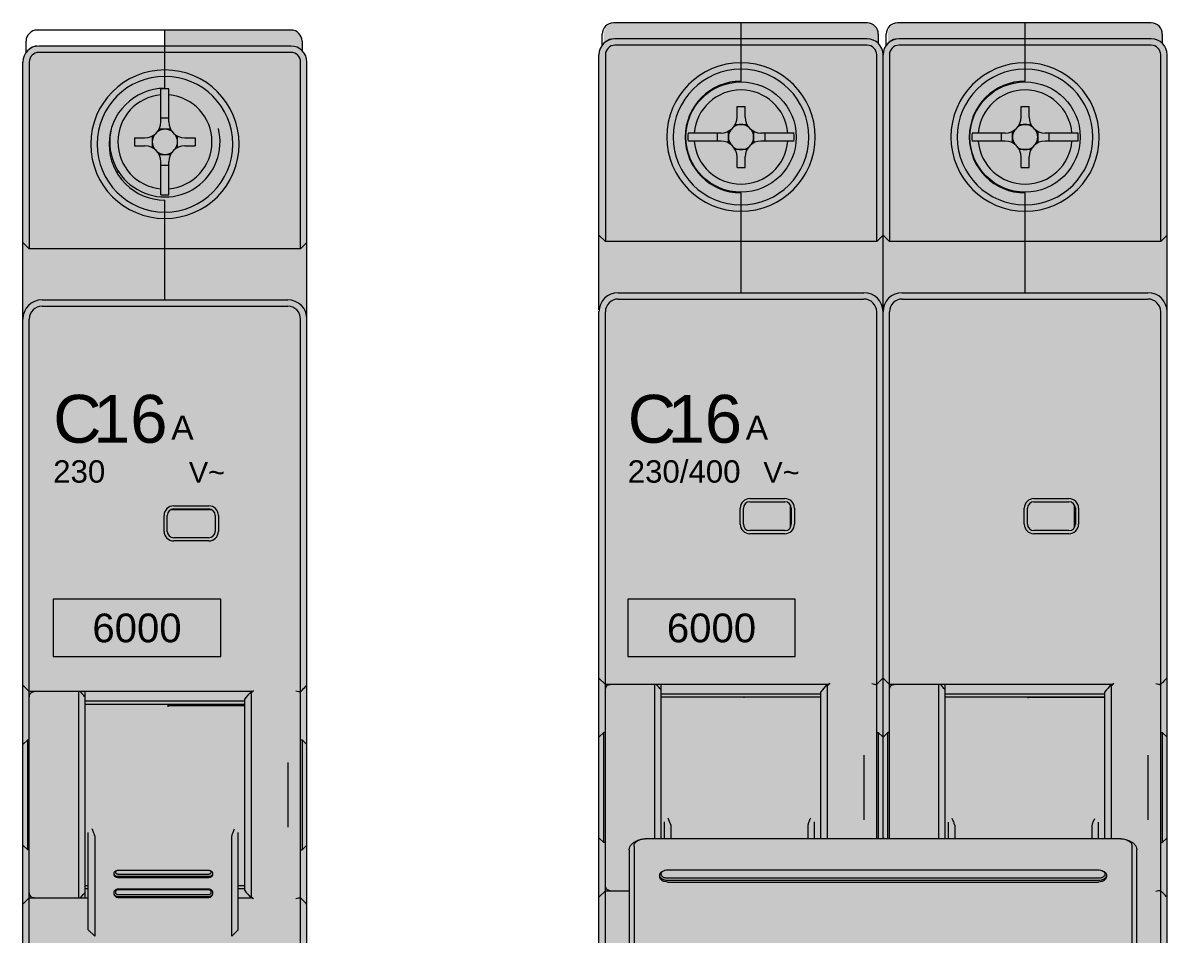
# Model space of a CAD drawing. Header units: millimetres. Extents: x 0 to 418, y -44 to 411.
# Drawn here: x 0.1 to 71.8, y 293.9 to 351 of the extents above; entities that cross this region are included whole.
import ezdxf
from ezdxf.enums import TextEntityAlignment as Align

# ---------------------------------------------------------------- set-up
doc = ezdxf.new("R2010")
doc.units = ezdxf.units.MM
for name, color, linetype, lineweight, true_color in [('BODY', 7, 'Continuous', 5, 0xf0f1eb), ('DETAILS', 7, 'Continuous', 5, 0x2f373d), ('INDICATOR', 7, 'Continuous', 5, 0x3d9868), ('LEVERS', 7, 'Continuous', 5, 0x2b7ac1), ('MARKING', 7, 'Continuous', 5, 0x2f373d), ('RECESS', 7, 'Continuous', 5, 0x6c747a), ('TERMINALS', 7, 'Continuous', 5, 0xa4adb6)]:
    doc.layers.add(name, color=color, linetype=linetype, lineweight=lineweight, true_color=true_color)
doc.layers.add('PARAMETERS', color=7, linetype='Continuous', plot=False)
doc.styles.add('BLOCK_ARIAL', font='arial.ttf')

# ---------------------------------------------------------------- blocks, each defined once
blk = doc.blocks.new('AV_1P_18')
at = {"layer": 'BODY', "true_color": 0xf0f1eb}
blk.add_hatch(color=7, dxfattribs=at).paths.add_polyline_path([(0.9, 2.77), (0.71, 2.83), (0.39, 3.04), (0.18, 3.36), (0.12, 3.55), (0.1, 3.75), (0.1, 15.05), (0.1, 19.85), (0.1, 25.79), (0.1, 29.5), (0.1, 35.8), (0.1, 39.51), (0.1, 62.45), (0.1, 67.25), (0.1, 78.55), (0.12, 78.75), (0.18, 78.94), (0.39, 79.26), (0.71, 79.47), (0.9, 79.53), (1.1, 79.55), (9, 79.55), (9, 80.55), (16.9, 80.55), (17.17, 80.495), (17.395, 80.345), (17.545, 80.12), (17.6, 79.85), (17.6, 79.267), (17.61, 79.26), (17.82, 78.94), (17.88, 78.75), (17.9, 78.55), (17.9, 67.25), (17.9, 62.45), (17.9, 39.525), (17.9, 39.52), (17.9, 35.8), (17.9, 29.5), (17.9, 25.78), (17.9, 25.775), (17.9, 19.85), (17.9, 15.05), (17.9, 3.75), (17.88, 3.55), (17.82, 3.36), (17.61, 3.04), (17.6, 3.033), (17.6, 2.45), (17.545, 2.18), (17.395, 1.955), (17.17, 1.805), (16.9, 1.75), (14.6, 1.75), (14.6, 0.45), (3.1, 0.45), (3.1, 1.75), (9, 1.75), (9, 2.75), (1.1, 2.75)])
at = {"layer": 'INDICATOR', "true_color": 0x3d9868}
blk.add_hatch(color=105, dxfattribs=at).paths.add_polyline_path([(12.35, 49.15), (12.305, 48.915), (12.175, 48.725), (11.985, 48.595), (11.75, 48.55), (9.55, 48.55), (9.315, 48.595), (9.125, 48.725), (8.995, 48.915), (8.95, 49.15), (8.95, 50.15), (8.995, 50.385), (9.125, 50.575), (9.315, 50.705), (9.55, 50.75), (11.75, 50.75), (11.985, 50.705), (12.175, 50.575), (12.305, 50.385), (12.35, 50.15)])
at = {"layer": 'LEVERS'}
blk.add_hatch(color=256, dxfattribs=at).paths.add_polyline_path([(6.015, 23.645), (6.005, 23.645), (5.995, 23.645), (5.98, 23.645), (5.97, 23.65), (5.96, 23.65), (5.955, 23.65), (5.945, 23.655), (5.935, 23.655), (5.925, 23.66), (5.92, 23.66), (5.915, 23.665), (5.91, 23.665), (5.905, 23.67), (5.821, 23.744), (5.82, 23.745), (5.815, 23.75), (5.8, 23.78), (5.8, 23.795), (4.6, 23.795), (4.2, 24.195), (4.2, 26.19), (4, 26.19), (3.69, 26.19), (3.6, 26.19), (3.6, 39.11), (3.69, 39.11), (4, 39.11), (14.4, 39.11), (14.42, 39.11), (14.435, 39.115), (14.455, 39.12), (14.475, 39.125), (14.495, 39.13), (14.515, 39.14), (14.54, 39.15), (14.535, 39.145), (14.525, 39.14), (14.525, 39.135), (14.52, 39.135), (14.515, 39.13), (14.495, 39.115), (14.475, 39.095), (14.46, 39.08), (14.44, 39.06), (14.435, 39.05), (14.425, 39.04), (14.42, 39.03), (14.415, 39.015), (14.41, 39.01), (14.405, 39), (14.4, 38.99), (14.4, 38.98), (14.4, 26.32), (14.4, 26.31), (14.4, 26.305), (14.405, 26.3), (14.405, 26.295), (14.41, 26.29), (14.425, 26.265), (14.44, 26.24), (14.46, 26.22), (14.48, 26.2), (14.5, 26.185), (14.515, 26.165), (14.54, 26.15), (14.515, 26.16), (14.495, 26.17), (14.475, 26.175), (14.455, 26.18), (14.435, 26.185), (14.42, 26.19), (14.4, 26.19), (13.6, 26.19), (13.6, 24.195), (13.2, 23.795), (12, 23.795), (12, 23.78), (11.985, 23.75), (11.98, 23.745), (11.979, 23.744), (11.895, 23.67), (11.89, 23.665), (11.885, 23.665), (11.88, 23.66), (11.87, 23.66), (11.865, 23.655), (11.855, 23.655), (11.845, 23.65), (11.84, 23.65), (11.83, 23.65), (11.82, 23.645), (11.805, 23.645), (11.795, 23.645), (11.785, 23.645), (11.775, 23.645), (11.76, 23.645), (11.75, 23.645), (6.05, 23.645), (6.04, 23.645), (6.025, 23.645)])
at = {"layer": 'TERMINALS', "true_color": 0xa4adb6}
blk.add_hatch(color=253, dxfattribs=at).paths.add_polyline_path([(10.056, 68.871), (9.907, 68.839), (9.757, 68.812), (9.607, 68.79), (9.456, 68.772), (9.304, 68.76), (9.152, 68.752), (9, 68.75), (8.848, 68.752), (8.696, 68.76), (8.544, 68.772), (8.393, 68.79), (8.243, 68.812), (8.093, 68.839), (7.944, 68.871), (7.796, 68.908), (7.65, 68.95), (7.505, 68.997), (7.362, 69.048), (7.22, 69.104), (7.081, 69.164), (6.943, 69.23), (6.808, 69.299), (6.675, 69.373), (6.544, 69.451), (6.417, 69.534), (6.291, 69.62), (6.169, 69.711), (6.05, 69.806), (5.934, 69.904), (5.821, 70.006), (5.712, 70.112), (5.606, 70.221), (5.504, 70.334), (5.405, 70.45), (5.311, 70.569), (5.22, 70.691), (5.134, 70.817), (5.051, 70.944), (4.973, 71.075), (4.899, 71.208), (4.83, 71.343), (4.764, 71.481), (4.704, 71.621), (4.648, 71.762), (4.597, 71.905), (4.55, 72.05), (4.508, 72.196), (4.471, 72.344), (4.439, 72.493), (4.412, 72.643), (4.39, 72.793), (4.372, 72.944), (4.36, 73.096), (4.352, 73.248), (4.35, 73.4), (4.352, 73.552), (4.36, 73.704), (4.372, 73.856), (4.39, 74.007), (4.412, 74.157), (4.439, 74.307), (4.471, 74.456), (4.508, 74.604), (4.508, 74.604), (4.508, 74.604), (4.55, 74.75), (4.597, 74.895), (4.648, 75.038), (4.704, 75.18), (4.764, 75.319), (4.83, 75.457), (4.899, 75.592), (4.973, 75.725), (5.051, 75.856), (5.134, 75.984), (5.22, 76.109), (5.311, 76.231), (5.406, 76.35), (5.504, 76.466), (5.606, 76.579), (5.712, 76.688), (5.821, 76.794), (5.934, 76.896), (6.05, 76.995), (6.169, 77.089), (6.291, 77.18), (6.417, 77.266), (6.545, 77.349), (6.675, 77.427), (6.808, 77.501), (6.943, 77.571), (7.081, 77.636), (7.221, 77.696), (7.362, 77.752), (7.505, 77.803), (7.65, 77.85), (7.797, 77.892), (7.944, 77.929), (8.093, 77.961), (8.243, 77.988), (8.393, 78.01), (8.544, 78.028), (8.696, 78.04), (8.848, 78.048), (9, 78.05), (9.152, 78.048), (9.304, 78.04), (9.456, 78.028), (9.607, 78.01), (9.758, 77.988), (9.907, 77.961), (10.056, 77.929), (10.204, 77.892), (10.35, 77.85), (10.495, 77.803), (10.638, 77.752), (10.78, 77.696), (10.919, 77.636), (11.057, 77.571), (11.192, 77.501), (11.325, 77.427), (11.456, 77.349), (11.583, 77.266), (11.709, 77.18), (11.831, 77.089), (11.95, 76.995), (12.066, 76.896), (12.179, 76.794), (12.288, 76.688), (12.394, 76.579), (12.496, 76.466), (12.595, 76.35), (12.689, 76.231), (12.78, 76.109), (12.866, 75.984), (12.949, 75.856), (13.027, 75.725), (13.101, 75.592), (13.171, 75.457), (13.236, 75.319), (13.296, 75.18), (13.352, 75.038), (13.403, 74.895), (13.45, 74.75), (13.492, 74.604), (13.529, 74.456), (13.561, 74.307), (13.588, 74.158), (13.61, 74.007), (13.628, 73.856), (13.64, 73.704), (13.648, 73.552), (13.65, 73.4), (13.648, 73.248), (13.64, 73.096), (13.628, 72.944), (13.61, 72.793), (13.588, 72.643), (13.561, 72.493), (13.529, 72.344), (13.492, 72.197), (13.45, 72.05), (13.403, 71.905), (13.352, 71.762), (13.296, 71.621), (13.236, 71.481), (13.171, 71.343), (13.101, 71.208), (13.027, 71.075), (12.949, 70.945), (12.866, 70.817), (12.78, 70.692), (12.689, 70.569), (12.595, 70.45), (12.496, 70.334), (12.394, 70.221), (12.288, 70.112), (12.179, 70.006), (12.066, 69.904), (11.95, 69.806), (11.831, 69.711), (11.709, 69.62), (11.583, 69.534), (11.456, 69.451), (11.325, 69.373), (11.192, 69.299), (11.057, 69.23), (10.919, 69.165), (10.78, 69.104), (10.638, 69.048), (10.495, 68.997), (10.35, 68.95), (10.35, 68.95), (10.35, 68.95), (10.203, 68.908)])
at = {"layer": 'DETAILS', "color": 250, "linetype": 'ByBlock', "lineweight": 5, "true_color": 0x2f373d}
for p, q in [((16.9, 80.55), (1, 80.55)), ((9, 76.9), (9, 80.55)), ((0.3, 79.147), (0.3, 79.85)), ((17.6, 79.85), (17.6, 79.247)), ((16.9, 79.55), (1.1, 79.55)), ((16.9, 79.15), (1.1, 79.15)), ((0.1, 3.75), (0.1, 78.55)), ((0.5, 78.55), (0.5, 66.85)), ((17.5, 66.85), (17.5, 78.55)), ((17.9, 3.75), (17.9, 78.55)), ((8.749, 74.8), (8.749, 76.87)), ((9.249, 74.8), (9.249, 76.87)), ((9.249, 75.041), (8.749, 75.041)), ((8.21, 73.912), (8.21, 73.188)), ((9.361, 74.339), (8.637, 74.339)), ((9.788, 73.188), (9.788, 73.912)), ((7.096, 73.8), (7.096, 73.3)), ((7.096, 73.8), (7.749, 73.8)), ((7.096, 73.3), (7.749, 73.3)), ((10.249, 73.8), (10.902, 73.8)), ((10.249, 73.3), (10.902, 73.3)), ((10.902, 73.8), (10.902, 73.3)), ((8.637, 72.761), (9.361, 72.761)), ((8.749, 70.23), (8.749, 72.3)), ((9.249, 72.059), (8.749, 72.059)), ((9.249, 70.23), (9.249, 72.3)), ((6.123, 71.65), (5.992, 71.65)), ((9, 63.65), (9, 69.9)), ((0.5, 66.85), (0.1, 67.25)), ((17.5, 66.85), (0.5, 66.85)), ((17.9, 67.25), (17.5, 66.85)), ((1.3, 63.65), (16.7, 63.65)), ((1.3, 63.25), (16.7, 63.25)), ((0.5, 39.11), (0.5, 62.45)), ((17.5, 19.85), (17.5, 62.45)), ((9.399, 50.52), (11.901, 50.52)), ((9.55, 50.75), (11.75, 50.75)), ((9.55, 50.55), (11.75, 50.55)), ((8.95, 49.15), (8.95, 50.15)), ((9.15, 49.15), (9.15, 50.15)), ((12.15, 50.15), (12.15, 49.15)), ((12.35, 50.15), (12.35, 49.15)), ((11.75, 48.75), (9.55, 48.75)), ((11.75, 48.55), (9.55, 48.55)), ((0.5, 39.11), (0.1, 39.51)), ((14.4, 39.11), (0.5, 39.11)), ((0.5, 19.85), (0.5, 39.11)), ((3.6, 26.19), (3.6, 39.11)), ((3.691, 39.11), (3.802, 38.985)), ((3.802, 38.985), (3.828, 38.957)), ((4, 26.19), (4, 39.11)), ((14.4, 38.982), (14.4, 26.318)), ((17.5, 39.11), (17.474, 39.11)), ((17.5, 39.11), (17.5, 39.11)), ((4, 38.531), (14, 38.531)), ((4, 38.33), (14, 38.33)), ((9.2, 38.158), (9.2, 38.33)), ((9.2, 38.232), (14, 38.232)), ((14, 26.646), (14, 38.654)), ((0.1, 35.8), (0.4, 36.1)), ((0.5, 36.1), (0.4, 36.1)), ((0.4, 29.2), (0.4, 36.1)), ((17.5, 36.1), (17.6, 36.1)), ((17.6, 36.1), (17.6, 29.2)), ((17.9, 35.8), (17.6, 36.1)), ((16.7, 34.679), (16.7, 30.621)), ((4.2, 24.197), (4.2, 30.294)), ((13.6, 24.197), (13.6, 30.294)), ((0.1, 29.5), (0.4, 29.2)), ((4.6, 30.064), (4.6, 23.797)), ((13.2, 23.797), (13.2, 30.064)), ((17.9, 29.5), (17.6, 29.2)), ((0.5, 29.2), (0.4, 29.2)), ((17.5, 29.2), (17.6, 29.2)), ((5.8, 27.723), (5.8, 27.653)), ((11.75, 27.9), (6.05, 27.9)), ((6.05, 27.685), (11.75, 27.685)), ((6.05, 27.544), (11.75, 27.544)), ((6.05, 27.474), (11.75, 27.474)), ((12, 27.653), (12, 27.723)), ((4, 26.97), (4.2, 26.97)), ((4, 26.77), (4.2, 26.77)), ((11.75, 26.742), (6.05, 26.742)), ((11.75, 26.694), (6.05, 26.694)), ((13.6, 26.97), (14, 26.97)), ((13.6, 26.77), (14, 26.77)), ((0.1, 25.79), (0.5, 26.19)), ((0.5, 26.19), (4.2, 26.19)), ((0.8, 26.19), (1.1, 26.19)), ((3.802, 26.315), (3.691, 26.19)), ((3.828, 26.343), (3.802, 26.315)), ((5.8, 26.514), (5.8, 26.468)), ((6.05, 26.397), (11.75, 26.397)), ((6.05, 26.28), (11.75, 26.28)), ((6.05, 26.223), (11.75, 26.223)), ((13.6, 26.19), (14.4, 26.19)), ((17.477, 26.19), (17.5, 26.19)), ((4.2, 24.197), (4.6, 23.797)), ((13.6, 24.197), (13.2, 23.797))]:
    blk.add_line(p, q, dxfattribs=at)
for centre, radius, start, end in [((1, 79.85), 0.7, 90, 180), ((16.9, 79.85), 0.7, 0, 90), ((1.1, 78.55), 1, 90, 180), ((1.1, 78.55), 0.6, 90, 180), ((1, 78.85), 0.7, 90, 130.6008), ((16.9, 78.55), 1, 0, 90), ((16.9, 78.55), 0.6, 0, 90), ((9, 73.4), 4.65, 90.00094, -90.00094), ((9, 73.4), 4.25, 90.00103, -90.00103), ((9, 73.4), 4.65, -90, 90), ((9, 73.4), 4.25, -90, 90), ((9, 73.4), 3.5, 90, -90), ((8.999, 73.55), 3.329, 85.69339, 94.30661), ((8.999, 73.55), 2.95, 94.86141, -94.86141), ((8.999, 73.55), 2.95, -85.13859, 85.13859), ((7.749, 74.8), 1, -90, 0), ((10.249, 74.8), 1, 180, -90), ((8.999, 73.55), 3.455, 166.43206, 13.88107), ((8.999, 73.55), 0.789, 145.03912, -145.03912), ((8.999, 73.55), 0.789, 55.03912, 124.96088), ((8.999, 73.55), 0.789, -34.96088, 34.96088), ((7.749, 72.3), 1, 0, 90), ((10.249, 72.3), 1, 90, 180), ((8.999, 73.55), 0.789, -124.96088, -55.03912), ((8.999, 73.55), 3.329, -94.30661, -85.69339), ((1.3, 62.45), 1.2, 90, 180), ((1.3, 62.45), 0.8, 90, 180), ((16.7, 62.45), 1.2, 0, 90), ((16.7, 62.45), 0.8, 0, 90), ((9.55, 50.15), 0.6, 90, 180), ((9.55, 50.15), 0.4, 90, 180), ((11.75, 50.15), 0.6, 0, 90), ((11.75, 50.15), 0.4, 0, 90), ((9.55, 49.15), 0.6, 180, -90), ((9.55, 49.15), 0.4, 180, -90), ((11.75, 49.15), 0.6, -90, 0), ((11.75, 49.15), 0.4, -90, 0), ((-55.695, -14.127), 79.755, 41.54088, 41.72705), ((68.883, -9.129), 72.769, 138.47872, 138.95623), ((0.433, 56.182), 24.14, -45.00883, -44.6317), ((-55.618, 79.358), 79.651, -41.72711, -41.54071), ((68.901, 74.425), 72.78, -138.96771, -138.49038)]:
    blk.add_arc(centre, radius, start, end, dxfattribs=at)
for points, start_tangent, end_tangent in [([(17.612, 39.223), (17.9, 39.523)], (0.702438, 0.711745), (0.675361, 0.737487)), ([(0.5, 38.769), (0.523, 38.901), (0.593, 39.016)], (0, 1), (0.677993, 0.735069)), ([(0.593, 39.016), (0.69, 39.086)], (0.677993, 0.735069), (0.914358, 0.404907)), ([(0.69, 39.086), (0.8, 39.11)], (0.914358, 0.404907), (1, 0)), ([(14.56, 39.161), (14.473, 39.124), (14.4, 39.11)], (-0.892886, -0.450283), (-1, 0)), ([(14.4, 38.982), (14.413, 39.017), (14.442, 39.058), (14.514, 39.13)], (-0.000001, 1), (0.779463, 0.626449)), ([(14.514, 39.13), (14.526, 39.139), (14.56, 39.161)], (0.779463, 0.626449), (0.892886, 0.450283)), ([(17.2, 39.161), (17.361, 39.128), (17.428, 39.116), (17.477, 39.11)], (0.977632, -0.210321), (0.999991, -0.004183)), ([(4.595, 30.104), (4.566, 30.197), (4.528, 30.303), (4.434, 30.52)], (-0.25566, 0.966767), (-0.431341, 0.902189)), ([(13.205, 30.104), (13.233, 30.197), (13.272, 30.303), (13.366, 30.52)], (0.25566, 0.966767), (0.431341, 0.902189)), ([(4.595, 30.104), (4.6, 30.064)], (0.25566, -0.966767), (0, -1)), ([(13.2, 30.064), (13.205, 30.104)], (0, 1), (0.25566, 0.966767)), ([(6.05, 27.901), (5.954, 27.888), (5.873, 27.849), (5.819, 27.791), (5.8, 27.723)], (-1, 0), (0, -1)), ([(5.8, 27.723), (5.819, 27.654), (5.873, 27.596), (5.954, 27.558), (6.05, 27.544)], (0, -1), (1, 0)), ([(5.8, 27.653), (5.819, 27.584), (5.873, 27.526), (5.954, 27.488), (6.05, 27.474)], (0, -1), (1, 0)), ([(6.05, 27.9), (5.993, 27.892), (5.944, 27.868), (5.911, 27.834), (5.9, 27.793), (5.911, 27.752), (5.944, 27.717), (5.993, 27.694), (6.05, 27.685)], (-1, 0), (1, 0)), ([(12, 27.723), (11.981, 27.791), (11.927, 27.849), (11.846, 27.888), (11.75, 27.901)], (0, 1), (-1, 0)), ([(11.75, 27.685), (11.807, 27.694), (11.856, 27.717), (11.889, 27.752), (11.9, 27.793), (11.889, 27.834), (11.856, 27.868), (11.807, 27.892), (11.75, 27.9)], (1, 0), (-1, 0)), ([(11.75, 27.544), (11.846, 27.558), (11.927, 27.596), (11.981, 27.654), (12, 27.723)], (1, 0), (0, 1)), ([(11.75, 27.474), (11.846, 27.488), (11.927, 27.526), (11.981, 27.584), (12, 27.653)], (1, 0), (0, 1)), ([(0.593, 26.284), (0.523, 26.399), (0.5, 26.531)], (-0.677993, 0.735069), (0, 1)), ([(6.05, 26.742), (5.954, 26.724), (5.873, 26.675), (5.819, 26.601), (5.8, 26.514)], (-1, -0.000175), (-0.000034, -1)), ([(6.05, 26.694), (5.993, 26.683), (5.944, 26.652), (5.911, 26.605), (5.9, 26.548), (5.912, 26.49), (5.945, 26.441), (5.993, 26.408), (6.05, 26.397)], (-1, -0.000415), (1, 0.000142)), ([(12, 26.514), (11.981, 26.601), (11.927, 26.675), (11.846, 26.724), (11.75, 26.742)], (-0.000034, 1), (-1, 0.000175)), ([(11.75, 26.397), (11.807, 26.408), (11.855, 26.441), (11.888, 26.49), (11.9, 26.548), (11.888, 26.605), (11.856, 26.652), (11.807, 26.683), (11.75, 26.694)], (1, -0.000142), (-1, 0.000415)), ([(0.69, 26.214), (0.593, 26.284)], (-0.914358, 0.404907), (-0.677993, 0.735069)), ([(0.8, 26.19), (0.69, 26.214)], (-1, 0), (-0.914358, 0.404907)), ([(5.8, 26.514), (5.819, 26.425), (5.873, 26.349), (5.954, 26.298), (6.05, 26.28)], (-0.000034, -1), (1, -0.000215)), ([(5.8, 26.468), (5.819, 26.376), (5.873, 26.297), (5.954, 26.243), (6.05, 26.223)], (-0.000034, -1), (1, 0)), ([(11.75, 26.28), (11.846, 26.298), (11.927, 26.349), (11.981, 26.425), (12, 26.514)], (1, 0.000215), (-0.000034, 1)), ([(11.75, 26.223), (11.846, 26.243), (11.927, 26.297), (11.981, 26.376), (12, 26.468)], (1, 0), (-0.000034, 1)), ([(14.409, 26.289), (14.405, 26.297), (14.4, 26.318)], (-0.455409, 0.890282), (0.000026, 1)), ([(14.56, 26.139), (14.473, 26.176), (14.4, 26.19)], (-0.892879, 0.450296), (-1, 0)), ([(14.56, 26.139), (14.479, 26.201), (14.409, 26.289)], (-0.892879, 0.450296), (-0.455409, 0.890282)), ([(17.411, 26.181), (17.364, 26.172), (17.2, 26.139)], (-0.983358, -0.181676), (-0.977629, -0.210335)), ([(17.477, 26.19), (17.464, 26.189), (17.411, 26.181)], (-0.999996, 0.002845), (-0.983358, -0.181676)), ([(17.9, 25.777), (17.801, 25.883), (17.5, 26.19)], (-0.67535, 0.737498), (-0.707107, 0.707107))]:
    blk.add_spline(points, degree=3, dxfattribs=dict(at, start_tangent=start_tangent, end_tangent=end_tangent))
at = {"layer": 'MARKING', "color": 250, "lineweight": 5, "true_color": 0x2f373d}
blk.add_lwpolyline([(2, 41.3), (12.5, 41.3), (12.5, 44.9), (2, 44.9)], close=True, dxfattribs=at)
at = {"layer": 'MARKING', "color": 250, "true_color": 0x2f373d, "style": 'BLOCK_ARIAL'}
for s, height, p in [('A', 1.5, (9.4, 54.9)), ('V~', 1.3, (10.5, 52.2))]:
    blk.add_text(s, height=height, dxfattribs=at).set_placement(p)
for tag, p, height in [('CURVE', (2, 54.7), 3), ('IN_A', (4.5, 54.7), 3), ('UE_V', (2, 52.2), 1.4)]:
    blk.add_attdef(tag, p, '', height=height, dxfattribs=at)
blk.add_attdef('ICN_A', text='', height=1.8, dxfattribs=at).set_placement((7.25, 43.1), align=Align.MIDDLE_CENTER)
at = {"layer": 'PARAMETERS', "color": 250, "true_color": 0x2f373d, "style": 'BLOCK_ARIAL', "flags": 1}
for tag in ['WIDTH_MM', 'STANDARD', 'UIMP_KV', 'DESCRIPTION', 'POLES', 'FREQ_HZ', 'HEIGHT_MM', 'DEPTH_MM', 'ICS_KA', 'ID', 'IP']:
    blk.add_attdef(tag, (2, 20), '', height=0.4, dxfattribs=at)
blk = doc.blocks.new('AV_1PN_36')
at = {"layer": 'BODY', "true_color": 0xf0f1eb}
h = blk.add_hatch(color=7, dxfattribs=at)
h.paths.add_polyline_path([(14.5, 2.2), (14.5, 0), (3, 0), (3, 2.2), (1.2, 2.2), (0.93, 2.255), (0.705, 2.405), (0.555, 2.63), (0.5, 2.9), (0.5, 3.4), (0.627, 3.4), (0.49, 3.49), (0.28, 3.81), (0.22, 4), (0.2, 4.2), (0.2, 15.5), (0.2, 20.3), (0.2, 26.24), (0.2, 29.95), (0.2, 36.25), (0.2, 39.96), (0.2, 62.9), (0.22, 63.14), (0.226, 63.16), (0.2, 63.16), (0.2, 67.7), (0.2, 79), (0.22, 79.2), (0.28, 79.39), (0.352, 79.5), (0.352, 79.5), (0.49, 79.71), (0.5, 79.717), (0.5, 80.3), (0.555, 80.57), (0.705, 80.795), (0.93, 80.945), (1.2, 81), (9.1, 81), (9.1, 80), (9.1, 80), (9.1, 81), (17, 81), (17.27, 80.945), (17.495, 80.795), (17.645, 80.57), (17.7, 80.3), (17.7, 79.717), (17.71, 79.71), (17.92, 79.39), (17.98, 79.2), (18, 79), (18.02, 79.2), (18.08, 79.39), (18.152, 79.5), (18.152, 79.5), (18.29, 79.71), (18.3, 79.717), (18.3, 80.3), (18.355, 80.57), (18.505, 80.795), (18.73, 80.945), (19, 81), (26.9, 81), (34.8, 81), (35.07, 80.945), (35.295, 80.795), (35.445, 80.57), (35.5, 80.3), (35.5, 79.717), (35.51, 79.71), (35.648, 79.5), (35.72, 79.39), (35.78, 79.2), (35.8, 79), (35.8, 67.7), (35.8, 62.9), (35.8, 39.975), (35.8, 39.97), (35.8, 36.25), (35.8, 29.95), (35.8, 26.23), (35.8, 26.225), (35.8, 20.3), (35.8, 15.5), (35.8, 4.2), (35.78, 4), (35.72, 3.81), (35.51, 3.49), (35.5, 3.483), (35.5, 2.9), (35.445, 2.63), (35.295, 2.405), (35.07, 2.255), (34.8, 2.2), (33, 2.2), (32.3, 2.2), (32.3, 0), (20.8, 0), (20.8, 2.2), (19, 2.2), (18.73, 2.255), (18.505, 2.405), (18.355, 2.63), (18.3, 2.9), (18.3, 3.4), (18.427, 3.4), (18.29, 3.49), (18.08, 3.81), (18.02, 4), (18, 4.2), (17.98, 4), (17.92, 3.81), (17.71, 3.49), (17.7, 3.483), (17.7, 2.9), (17.645, 2.63), (17.495, 2.405), (17.27, 2.255), (17, 2.2), (15.2, 2.2)])
h.paths.add_polyline_path([(9.1, 2.2), (9.1, 3.2), (9.1, 3.2), (9.1, 2.2)], flags=0)
at = {"layer": 'INDICATOR', "true_color": 0x3d9868}
for points in [[(12.405, 49.365), (12.275, 49.175), (12.085, 49.045), (11.85, 49), (9.65, 49), (9.415, 49.045), (9.225, 49.175), (9.095, 49.365), (9.05, 49.6), (9.05, 50.6), (9.095, 50.835), (9.225, 51.025), (9.415, 51.155), (9.65, 51.2), (11.85, 51.2), (12.085, 51.155), (12.275, 51.025), (12.405, 50.835), (12.45, 50.6), (12.45, 49.6)], [(30.205, 49.365), (30.075, 49.175), (29.885, 49.045), (29.65, 49), (27.45, 49), (27.215, 49.045), (27.025, 49.175), (26.895, 49.365), (26.85, 49.6), (26.85, 50.6), (26.895, 50.835), (27.025, 51.025), (27.215, 51.155), (27.45, 51.2), (29.65, 51.2), (29.885, 51.155), (30.075, 51.025), (30.205, 50.835), (30.25, 50.6), (30.25, 49.6)]]:
    blk.add_hatch(color=105, dxfattribs=at).paths.add_polyline_path(points)
at = {"layer": 'LEVERS'}
blk.add_hatch(color=256, dxfattribs=at).paths.add_polyline_path([(2.11, 29.295), (2.12, 29.335), (2.135, 29.38), (2.155, 29.42), (2.18, 29.465), (2.205, 29.5), (2.235, 29.54), (2.27, 29.575), (2.31, 29.61), (2.355, 29.645), (2.395, 29.675), (2.445, 29.705), (2.5, 29.73), (2.55, 29.755), (2.605, 29.78), (2.721, 29.822), (2.725, 29.825), (2.755, 29.835), (2.775, 29.84), (2.795, 29.845), (2.815, 29.855), (2.835, 29.86), (2.9, 29.875), (2.965, 29.885), (3.035, 29.89), (3.1, 29.895), (3.7, 29.895), (4.1, 29.895), (4.3, 29.895), (4.7, 29.895), (13.3, 29.895), (13.7, 29.895), (14.1, 29.895), (14.5, 29.895), (17.6, 29.895), (17.7, 29.895), (17.945, 29.895), (18, 29.95), (18.055, 29.895), (18.3, 29.895), (18.4, 29.895), (21.5, 29.895), (21.9, 29.895), (22.1, 29.895), (22.5, 29.895), (31.1, 29.895), (31.5, 29.895), (31.9, 29.895), (32.3, 29.895), (32.9, 29.895), (32.925, 29.895), (32.945, 29.895), (32.97, 29.89), (32.99, 29.89), (33.055, 29.88), (33.12, 29.87), (33.185, 29.855), (33.245, 29.835), (33.395, 29.78), (33.45, 29.755), (33.5, 29.73), (33.555, 29.705), (33.605, 29.675), (33.645, 29.645), (33.69, 29.61), (33.73, 29.575), (33.765, 29.54), (33.795, 29.5), (33.82, 29.465), (33.845, 29.42), (33.865, 29.38), (33.88, 29.335), (33.89, 29.295), (33.9, 29.25), (33.9, 29.21), (33.9, 21.425), (33.6, 21.125), (18.4, 21.125), (18, 21.125), (17.6, 21.125), (2.4, 21.125), (2.1, 21.425), (2.1, 26.64), (2.1, 29.21), (2.1, 29.25)])
at = {"layer": 'RECESS', "true_color": 0x6c747a}
for points in [[(4.1, 29.895), (3.7, 29.895), (3.7, 39.56), (3.79, 39.56), (4.1, 39.56), (14.5, 39.56), (14.52, 39.56), (14.535, 39.565), (14.555, 39.57), (14.575, 39.575), (14.595, 39.58), (14.615, 39.59), (14.64, 39.6), (14.635, 39.595), (14.625, 39.59), (14.625, 39.585), (14.62, 39.585), (14.615, 39.58), (14.595, 39.565), (14.575, 39.545), (14.56, 39.53), (14.54, 39.51), (14.535, 39.5), (14.525, 39.49), (14.52, 39.48), (14.515, 39.465), (14.51, 39.46), (14.505, 39.45), (14.5, 39.44), (14.5, 39.43), (14.5, 29.895), (14.1, 29.895), (13.7, 29.895), (13.3, 29.895), (4.7, 29.895), (4.3, 29.895)], [(18.3, 29.895), (18.055, 29.895), (18, 29.95), (17.945, 29.895), (17.7, 29.895), (17.6, 29.895), (17.6, 36.55), (17.6, 39.56), (17.63, 39.59), (17.655, 39.615), (17.685, 39.645), (17.71, 39.675), (17.785, 39.745), (17.855, 39.82), (17.93, 39.895), (18, 39.975), (18, 39.96), (18.4, 39.56), (18.67, 39.56), (18.7, 39.56), (21.5, 39.56), (21.59, 39.56), (21.9, 39.56), (32.3, 39.56), (32.32, 39.56), (32.335, 39.565), (32.355, 39.57), (32.375, 39.575), (32.395, 39.58), (32.415, 39.59), (32.44, 39.6), (32.435, 39.595), (32.425, 39.59), (32.425, 39.585), (32.42, 39.585), (32.415, 39.58), (32.395, 39.565), (32.375, 39.545), (32.36, 39.53), (32.34, 39.51), (32.335, 39.5), (32.325, 39.49), (32.32, 39.48), (32.315, 39.465), (32.31, 39.46), (32.305, 39.45), (32.3, 39.44), (32.3, 39.43), (32.3, 29.895), (31.9, 29.895), (31.5, 29.895), (31.1, 29.895), (22.5, 29.895), (22.1, 29.895), (21.9, 29.895), (21.5, 29.895), (18.4, 29.895)]]:
    blk.add_hatch(color=8, dxfattribs=at).paths.add_polyline_path(points)
at = {"layer": 'TERMINALS', "true_color": 0xa4adb6}
for points in [[(10.45, 69.4), (10.303, 69.358), (10.156, 69.321), (10.007, 69.289), (9.857, 69.262), (9.707, 69.24), (9.556, 69.222), (9.404, 69.21), (9.252, 69.202), (9.1, 69.2), (8.948, 69.202), (8.796, 69.21), (8.644, 69.222), (8.493, 69.24), (8.343, 69.262), (8.193, 69.289), (8.044, 69.321), (7.896, 69.358), (7.75, 69.4), (7.605, 69.447), (7.462, 69.498), (7.32, 69.554), (7.181, 69.614), (7.043, 69.68), (6.908, 69.749), (6.775, 69.823), (6.644, 69.901), (6.517, 69.984), (6.391, 70.07), (6.269, 70.161), (6.15, 70.256), (6.034, 70.354), (5.921, 70.456), (5.812, 70.562), (5.706, 70.671), (5.604, 70.784), (5.505, 70.9), (5.411, 71.019), (5.32, 71.141), (5.234, 71.267), (5.151, 71.394), (5.073, 71.525), (4.999, 71.658), (4.93, 71.793), (4.864, 71.931), (4.804, 72.071), (4.748, 72.212), (4.697, 72.355), (4.65, 72.5), (4.608, 72.646), (4.571, 72.794), (4.539, 72.943), (4.512, 73.093), (4.49, 73.243), (4.472, 73.394), (4.46, 73.546), (4.452, 73.698), (4.45, 73.85), (4.452, 74.002), (4.46, 74.154), (4.472, 74.306), (4.49, 74.457), (4.512, 74.607), (4.539, 74.757), (4.571, 74.906), (4.608, 75.054), (4.608, 75.054), (4.608, 75.054), (4.65, 75.2), (4.697, 75.345), (4.748, 75.488), (4.804, 75.63), (4.864, 75.769), (4.93, 75.907), (4.999, 76.042), (5.073, 76.175), (5.151, 76.306), (5.234, 76.434), (5.32, 76.559), (5.411, 76.681), (5.506, 76.8), (5.604, 76.916), (5.706, 77.029), (5.812, 77.138), (5.921, 77.244), (6.034, 77.346), (6.15, 77.445), (6.269, 77.539), (6.391, 77.63), (6.517, 77.716), (6.645, 77.799), (6.775, 77.877), (6.908, 77.951), (7.043, 78.021), (7.181, 78.086), (7.321, 78.146), (7.462, 78.202), (7.605, 78.253), (7.75, 78.3), (7.897, 78.342), (8.044, 78.379), (8.193, 78.411), (8.343, 78.438), (8.493, 78.46), (8.644, 78.478), (8.796, 78.49), (8.948, 78.498), (9.1, 78.5), (9.252, 78.498), (9.404, 78.49), (9.556, 78.478), (9.707, 78.46), (9.858, 78.438), (10.007, 78.411), (10.156, 78.379), (10.304, 78.342), (10.45, 78.3), (10.595, 78.253), (10.738, 78.202), (10.88, 78.146), (11.019, 78.086), (11.157, 78.021), (11.292, 77.951), (11.425, 77.877), (11.556, 77.799), (11.683, 77.716), (11.809, 77.63), (11.931, 77.539), (12.05, 77.445), (12.166, 77.346), (12.279, 77.244), (12.388, 77.138), (12.494, 77.029), (12.596, 76.916), (12.695, 76.8), (12.789, 76.681), (12.88, 76.559), (12.966, 76.434), (13.049, 76.306), (13.127, 76.175), (13.201, 76.042), (13.271, 75.907), (13.336, 75.769), (13.396, 75.63), (13.452, 75.488), (13.503, 75.345), (13.55, 75.2), (13.592, 75.054), (13.629, 74.906), (13.661, 74.757), (13.688, 74.608), (13.71, 74.457), (13.728, 74.306), (13.74, 74.154), (13.748, 74.002), (13.75, 73.85), (13.748, 73.698), (13.74, 73.546), (13.728, 73.394), (13.71, 73.243), (13.688, 73.093), (13.661, 72.943), (13.629, 72.794), (13.592, 72.647), (13.55, 72.5), (13.503, 72.355), (13.452, 72.212), (13.396, 72.071), (13.336, 71.931), (13.271, 71.793), (13.201, 71.658), (13.127, 71.525), (13.049, 71.395), (12.966, 71.267), (12.88, 71.142), (12.789, 71.019), (12.695, 70.9), (12.596, 70.784), (12.494, 70.671), (12.388, 70.562), (12.279, 70.456), (12.166, 70.354), (12.05, 70.256), (11.931, 70.161), (11.809, 70.07), (11.683, 69.984), (11.556, 69.901), (11.425, 69.823), (11.292, 69.749), (11.157, 69.68), (11.019, 69.615), (10.88, 69.554), (10.738, 69.498), (10.595, 69.447), (10.45, 69.4), (10.45, 69.4)], [(27.807, 69.289), (27.657, 69.262), (27.507, 69.24), (27.356, 69.222), (27.204, 69.21), (27.052, 69.202), (26.9, 69.2), (26.748, 69.202), (26.596, 69.21), (26.444, 69.222), (26.293, 69.24), (26.143, 69.262), (25.993, 69.289), (25.844, 69.321), (25.696, 69.358), (25.55, 69.4), (25.405, 69.447), (25.262, 69.498), (25.12, 69.554), (24.981, 69.614), (24.843, 69.68), (24.708, 69.749), (24.575, 69.823), (24.444, 69.901), (24.317, 69.984), (24.191, 70.07), (24.069, 70.161), (23.95, 70.256), (23.834, 70.354), (23.721, 70.456), (23.612, 70.562), (23.506, 70.671), (23.404, 70.784), (23.305, 70.9), (23.211, 71.019), (23.12, 71.141), (23.034, 71.267), (22.951, 71.394), (22.873, 71.525), (22.799, 71.658), (22.73, 71.793), (22.664, 71.931), (22.604, 72.071), (22.548, 72.212), (22.497, 72.355), (22.45, 72.5), (22.408, 72.646), (22.371, 72.794), (22.339, 72.943), (22.312, 73.093), (22.29, 73.243), (22.272, 73.394), (22.26, 73.546), (22.252, 73.698), (22.25, 73.85), (22.252, 74.002), (22.26, 74.154), (22.272, 74.306), (22.29, 74.457), (22.312, 74.607), (22.339, 74.757), (22.371, 74.906), (22.408, 75.054), (22.408, 75.054), (22.408, 75.054), (22.45, 75.2), (22.497, 75.345), (22.548, 75.488), (22.604, 75.63), (22.664, 75.769), (22.73, 75.907), (22.799, 76.042), (22.873, 76.175), (22.951, 76.306), (23.034, 76.434), (23.12, 76.559), (23.211, 76.681), (23.306, 76.8), (23.404, 76.916), (23.506, 77.029), (23.612, 77.138), (23.721, 77.244), (23.834, 77.346), (23.95, 77.445), (24.069, 77.539), (24.191, 77.63), (24.317, 77.716), (24.445, 77.799), (24.575, 77.877), (24.708, 77.951), (24.843, 78.021), (24.981, 78.086), (25.121, 78.146), (25.262, 78.202), (25.405, 78.253), (25.55, 78.3), (25.697, 78.342), (25.844, 78.379), (25.993, 78.411), (26.143, 78.438), (26.293, 78.46), (26.444, 78.478), (26.596, 78.49), (26.748, 78.498), (26.9, 78.5), (27.052, 78.498), (27.204, 78.49), (27.356, 78.478), (27.507, 78.46), (27.658, 78.438), (27.807, 78.411), (27.956, 78.379), (28.104, 78.342), (28.25, 78.3), (28.395, 78.253), (28.538, 78.202), (28.68, 78.146), (28.819, 78.086), (28.957, 78.021), (29.092, 77.951), (29.225, 77.877), (29.356, 77.799), (29.483, 77.716), (29.609, 77.63), (29.731, 77.539), (29.85, 77.445), (29.966, 77.346), (30.079, 77.244), (30.188, 77.138), (30.294, 77.029), (30.396, 76.916), (30.495, 76.8), (30.589, 76.681), (30.68, 76.559), (30.766, 76.434), (30.849, 76.306), (30.927, 76.175), (31.001, 76.042), (31.071, 75.907), (31.136, 75.769), (31.196, 75.63), (31.252, 75.488), (31.303, 75.345), (31.35, 75.2), (31.392, 75.054), (31.429, 74.906), (31.461, 74.757), (31.488, 74.608), (31.51, 74.457), (31.528, 74.306), (31.54, 74.154), (31.548, 74.002), (31.55, 73.85), (31.548, 73.698), (31.54, 73.546), (31.528, 73.394), (31.51, 73.243), (31.488, 73.093), (31.461, 72.943), (31.429, 72.794), (31.392, 72.647), (31.35, 72.5), (31.303, 72.355), (31.252, 72.212), (31.196, 72.071), (31.136, 71.931), (31.071, 71.793), (31.001, 71.658), (30.927, 71.525), (30.849, 71.395), (30.766, 71.267), (30.68, 71.142), (30.589, 71.019), (30.495, 70.9), (30.396, 70.784), (30.294, 70.671), (30.188, 70.562), (30.079, 70.456), (29.966, 70.354), (29.85, 70.256), (29.731, 70.161), (29.609, 70.07), (29.483, 69.984), (29.356, 69.901), (29.225, 69.823), (29.092, 69.749), (28.957, 69.68), (28.819, 69.615), (28.68, 69.554), (28.538, 69.498), (28.395, 69.447), (28.25, 69.4), (28.25, 69.4), (28.25, 69.4), (28.103, 69.358), (27.956, 69.321)]]:
    blk.add_hatch(color=253, dxfattribs=at).paths.add_polyline_path(points)
at = {"layer": 'DETAILS', "color": 250, "linetype": 'ByBlock', "lineweight": 5, "true_color": 0x2f373d}
for p, q in [((17, 81), (1.1, 81)), ((9.1, 77.35), (9.1, 81)), ((34.8, 81), (18.9, 81)), ((26.9, 77.35), (26.9, 81)), ((0.4, 79.597), (0.4, 80.3)), ((17, 80), (1.2, 80)), ((17, 79.6), (1.2, 79.6)), ((17.7, 80.3), (17.7, 79.697)), ((18.2, 79.597), (18.2, 80.3)), ((34.8, 80), (19, 80)), ((34.8, 79.6), (19, 79.6)), ((35.5, 80.3), (35.5, 79.697)), ((0.2, 63.02), (0.2, 79)), ((0.6, 79), (0.6, 67.3)), ((17.6, 67.3), (17.6, 79)), ((18, 63.02), (18, 79)), ((18.4, 79), (18.4, 67.3)), ((35.4, 67.3), (35.4, 79)), ((35.8, 4.2), (35.8, 79)), ((8.85, 75.1), (8.85, 75.753)), ((8.85, 75.753), (9.35, 75.753)), ((9.35, 75.1), (9.35, 75.753)), ((26.65, 75.1), (26.65, 75.753)), ((26.65, 75.753), (27.15, 75.753)), ((27.15, 75.1), (27.15, 75.753)), ((8.738, 74.639), (9.462, 74.639)), ((26.538, 74.639), (27.262, 74.639)), ((7.85, 74.1), (5.78, 74.1)), ((7.609, 74.1), (7.609, 73.6)), ((8.311, 73.488), (8.311, 74.212)), ((9.889, 74.212), (9.889, 73.488)), ((12.42, 74.1), (10.35, 74.1)), ((10.591, 74.1), (10.591, 73.6)), ((25.65, 74.1), (23.58, 74.1)), ((25.409, 74.1), (25.409, 73.6)), ((26.111, 73.488), (26.111, 74.212)), ((27.689, 74.212), (27.689, 73.488)), ((30.22, 74.1), (28.15, 74.1)), ((28.391, 74.1), (28.391, 73.6)), ((7.85, 73.6), (5.78, 73.6)), ((12.42, 73.6), (10.35, 73.6)), ((25.65, 73.6), (23.58, 73.6)), ((30.22, 73.6), (28.15, 73.6)), ((9.462, 73.061), (8.738, 73.061)), ((8.85, 71.947), (8.85, 72.6)), ((9.35, 71.947), (9.35, 72.6)), ((27.262, 73.061), (26.538, 73.061)), ((26.65, 71.947), (26.65, 72.6)), ((27.15, 71.947), (27.15, 72.6)), ((8.85, 71.947), (9.35, 71.947)), ((26.65, 71.947), (27.15, 71.947)), ((9.1, 64.1), (9.1, 70.35)), ((26.9, 64.1), (26.9, 70.35)), ((0.6, 67.3), (0.2, 67.7)), ((18, 67.7), (17.6, 67.3)), ((18.4, 67.3), (18, 67.7)), ((35.8, 67.7), (35.4, 67.3)), ((17.6, 67.3), (0.6, 67.3)), ((35.4, 67.3), (18.4, 67.3)), ((1.4, 64.1), (16.8, 64.1)), ((19.2, 64.1), (34.6, 64.1)), ((0.2, 63.158), (0.23, 63.158)), ((1.4, 63.7), (16.8, 63.7)), ((18, 63.158), (18.03, 63.158)), ((19.2, 63.7), (34.6, 63.7)), ((0.2, 4.2), (0.2, 62.9)), ((0.6, 39.56), (0.6, 62.9)), ((17.6, 29.894), (17.6, 62.9)), ((18, 29.894), (18, 62.9)), ((18.4, 39.56), (18.4, 62.9)), ((35.4, 20.3), (35.4, 62.9)), ((9.65, 51.2), (11.85, 51.2)), ((9.65, 51), (11.85, 51)), ((27.45, 51.2), (29.65, 51.2)), ((27.45, 51), (29.65, 51)), ((9.05, 49.6), (9.05, 50.6)), ((9.25, 49.6), (9.25, 50.6)), ((12.2, 49.418), (12.2, 50.782)), ((12.25, 50.6), (12.25, 49.6)), ((12.45, 50.6), (12.45, 49.6)), ((26.85, 49.6), (26.85, 50.6)), ((27.05, 49.6), (27.05, 50.6)), ((30, 49.418), (30, 50.782)), ((30.05, 50.6), (30.05, 49.6)), ((30.25, 50.6), (30.25, 49.6)), ((11.85, 49.2), (9.65, 49.2)), ((11.85, 49), (9.65, 49)), ((29.65, 49.2), (27.45, 49.2)), ((29.65, 49), (27.45, 49)), ((0.6, 39.56), (0.2, 39.96)), ((14.5, 39.56), (0.6, 39.56)), ((0.6, 20.3), (0.6, 39.56)), ((3.7, 29.894), (3.7, 39.56)), ((3.791, 39.56), (3.902, 39.435)), ((3.902, 39.435), (3.928, 39.407)), ((4.1, 29.894), (4.1, 39.56)), ((17.6, 39.56), (17.574, 39.56)), ((17.6, 39.56), (17.6, 39.56)), ((18.4, 39.56), (18, 39.96)), ((32.3, 39.56), (18.4, 39.56)), ((18.4, 29.894), (18.4, 39.56)), ((21.5, 29.894), (21.5, 39.56)), ((21.591, 39.56), (21.702, 39.435)), ((21.702, 39.435), (21.728, 39.407)), ((21.9, 29.894), (21.9, 39.56)), ((35.4, 39.56), (35.374, 39.56)), ((35.4, 39.56), (35.4, 39.56)), ((4.1, 38.981), (14.1, 38.981)), ((4.1, 38.78), (14.1, 38.78)), ((9.3, 38.713), (9.3, 38.78)), ((14.1, 29.894), (14.1, 39.104)), ((14.5, 39.432), (14.5, 29.894)), ((21.9, 38.981), (31.9, 38.981)), ((21.9, 38.78), (31.9, 38.78)), ((27.1, 38.699), (27.1, 38.78)), ((27.1, 38.764), (31.9, 38.764)), ((30, 38.764), (30, 38.78)), ((31.8, 38.764), (31.8, 38.78)), ((31.9, 29.894), (31.9, 39.104)), ((32.3, 39.432), (32.3, 29.894)), ((0.2, 36.25), (0.5, 36.55)), ((0.6, 36.55), (0.5, 36.55)), ((0.5, 29.65), (0.5, 36.55)), ((17.6, 36.55), (17.7, 36.55)), ((18, 36.25), (17.7, 36.55)), ((17.7, 36.55), (17.7, 29.894)), ((18, 36.25), (18.3, 36.55)), ((18.4, 36.55), (18.3, 36.55)), ((18.3, 29.894), (18.3, 36.55)), ((35.4, 36.55), (35.5, 36.55)), ((35.5, 36.55), (35.5, 29.65)), ((35.8, 36.25), (35.5, 36.55)), ((16.8, 35.129), (16.8, 31.071)), ((34.6, 35.129), (34.6, 31.071)), ((4.3, 29.894), (4.3, 30.958)), ((13.7, 29.894), (13.7, 30.958)), ((22.1, 29.894), (22.1, 30.929)), ((31.5, 29.894), (31.5, 30.929)), ((4.7, 30.737), (4.7, 29.894)), ((13.3, 29.894), (13.3, 30.737)), ((22.5, 30.706), (22.5, 29.894)), ((31.1, 29.894), (31.1, 30.706)), ((0.2, 29.95), (0.5, 29.65)), ((0.6, 29.65), (0.5, 29.65)), ((2.4, 29.434), (2.4, 21.124)), ((2.754, 29.834), (2.606, 29.778)), ((32.9, 29.894), (3.1, 29.894)), ((18, 29.95), (17.944, 29.894)), ((18, 29.95), (18.056, 29.894)), ((33.246, 29.834), (33.394, 29.778)), ((33.6, 21.124), (33.6, 29.434)), ((35.4, 29.65), (35.5, 29.65)), ((35.8, 29.95), (35.5, 29.65)), ((2.1, 29.208), (2.1, 21.424)), ((33.9, 21.424), (33.9, 29.208)), ((4, 27.605), (4, 27.533)), ((4.5, 27.942), (31.5, 27.942)), ((31.5, 27.418), (4.5, 27.418)), ((31.5, 27.277), (4.5, 27.277)), ((32, 27.534), (32, 27.605)), ((0.2, 26.24), (0.6, 26.64)), ((0.6, 26.64), (2.1, 26.64)), ((0.9, 26.64), (1.2, 26.64)), ((4.5, 27.18), (31.5, 27.18)), ((35.377, 26.64), (35.4, 26.64))]:
    blk.add_line(p, q, dxfattribs=at)
for centre in [(9.1, 73.85), (26.9, 73.85)]:
    blk.add_circle(centre, 3.455, dxfattribs=at)
for centre, radius, start, end in [((1.1, 80.3), 0.7, 90, 180), ((17, 80.3), 0.7, 0, 90), ((18.9, 80.3), 0.7, 90, 180), ((34.8, 80.3), 0.7, 0, 90), ((1.2, 79), 1, 90, 180), ((1.2, 79), 0.6, 90, 180), ((1.1, 79.3), 0.7, 90, 130.6008), ((17, 79), 1, 0, 90), ((17, 79), 0.6, 0, 90), ((19, 79), 1, 90, 180), ((19, 79), 0.6, 90, 180), ((18.9, 79.3), 0.7, 90, 130.6008), ((34.8, 79), 1, 0, 90), ((34.8, 79), 0.6, 0, 90), ((9.1, 73.85), 4.65, 90.00094, -90.00094), ((9.1, 73.85), 4.65, -90, 90), ((26.9, 73.85), 4.65, 90.00094, -90.00094), ((26.9, 73.85), 4.65, -90, 90), ((9.1, 73.85), 4.25, 90.00103, -90.00103), ((9.1, 73.85), 4.25, -90, 90), ((26.9, 73.85), 4.25, 90.00103, -90.00103), ((26.9, 73.85), 4.25, -90, 90), ((9.1, 73.85), 3.5, 90, -90), ((9.1, 73.85), 2.95, 4.86141, 175.13859), ((26.9, 73.85), 3.5, 90, -90), ((26.9, 73.85), 2.95, 4.86141, 175.13859), ((7.85, 75.1), 1, -90, 0), ((9.1, 73.85), 0.789, 55.03912, 124.96088), ((10.35, 75.1), 1, 180, -90), ((25.65, 75.1), 1, -90, 0), ((26.9, 73.85), 0.789, 55.03912, 124.96088), ((28.15, 75.1), 1, 180, -90), ((9.1, 73.85), 3.329, 175.69339, -175.69339), ((9.1, 73.85), 0.789, 145.03912, -145.03912), ((9.1, 73.85), 0.789, -34.96088, 34.96088), ((9.1, 73.85), 3.329, -4.30661, 4.30661), ((26.9, 73.85), 3.329, 175.69339, -175.69339), ((26.9, 73.85), 0.789, 145.03912, -145.03912), ((26.9, 73.85), 0.789, -34.96088, 34.96088), ((26.9, 73.85), 3.329, -4.30661, 4.30661), ((9.1, 73.85), 2.95, -175.13859, -4.86141), ((7.85, 72.6), 1, 0, 90), ((9.1, 73.85), 0.789, -124.96088, -55.03912), ((10.35, 72.6), 1, 90, 180), ((26.9, 73.85), 2.95, -175.13859, -4.86141), ((25.65, 72.6), 1, 0, 90), ((26.9, 73.85), 0.789, -124.96088, -55.03912), ((28.15, 72.6), 1, 90, 180), ((1.4, 62.9), 1.2, 90, 180), ((16.8, 62.9), 1.2, 0, 90), ((19.2, 62.9), 1.2, 90, 180), ((34.6, 62.9), 1.2, 0, 90), ((1.4, 62.9), 0.8, 90, 180), ((16.8, 62.9), 0.8, 0, 90), ((19.2, 62.9), 0.8, 90, 180), ((34.6, 62.9), 0.8, 0, 90), ((9.65, 50.6), 0.6, 90, 180), ((9.65, 50.6), 0.4, 90, 180), ((11.85, 50.6), 0.6, 0, 90), ((11.85, 50.6), 0.4, 0, 90), ((27.45, 50.6), 0.6, 90, 180), ((27.45, 50.6), 0.4, 90, 180), ((29.65, 50.6), 0.6, 0, 90), ((29.65, 50.6), 0.4, 0, 90), ((9.65, 49.6), 0.6, 180, -90), ((9.65, 49.6), 0.4, 180, -90), ((11.85, 49.6), 0.6, -90, 0), ((11.85, 49.6), 0.4, -90, 0), ((27.45, 49.6), 0.6, 180, -90), ((27.45, 49.6), 0.4, 180, -90), ((29.65, 49.6), 0.6, -90, 0), ((29.65, 49.6), 0.4, -90, 0), ((68.983, -8.679), 72.769, 138.47872, 138.95623), ((0.533, 56.632), 24.14, -45.00883, -44.6317), ((86.783, -8.679), 72.769, 138.47872, 138.95623), ((18.333, 56.632), 24.14, -45.00883, -44.6317), ((-55.595, -13.677), 79.755, 41.54088, 41.72705), ((-37.795, -13.677), 79.755, 41.54088, 41.72705), ((2.96, 29.218), 0.647, 122.48881, 123.26796), ((33.04, 29.218), 0.648, 56.7339, 57.51126)]:
    blk.add_arc(centre, radius, start, end, dxfattribs=at)
for points, start_tangent, end_tangent in [([(0.6, 39.219), (0.623, 39.351), (0.693, 39.466)], (0, 1), (0.677993, 0.735069)), ([(0.693, 39.466), (0.79, 39.536)], (0.677993, 0.735069), (0.914358, 0.404907)), ([(0.79, 39.536), (0.9, 39.56)], (0.914358, 0.404907), (1, 0)), ([(14.66, 39.611), (14.573, 39.574), (14.5, 39.56)], (-0.892886, -0.450283), (-1, 0)), ([(14.5, 39.432), (14.513, 39.467), (14.542, 39.508), (14.614, 39.58)], (-0.000001, 1), (0.779463, 0.626449)), ([(14.614, 39.58), (14.626, 39.589), (14.66, 39.611)], (0.779463, 0.626449), (0.892886, 0.450283)), ([(17.3, 39.611), (17.461, 39.578), (17.528, 39.566), (17.577, 39.56)], (0.977632, -0.210321), (0.999991, -0.004183)), ([(17.712, 39.673), (18, 39.973)], (0.702438, 0.711745), (0.675361, 0.737487)), ([(18.4, 39.219), (18.423, 39.351), (18.493, 39.466)], (0, 1), (0.677993, 0.735069)), ([(18.493, 39.466), (18.59, 39.536)], (0.677993, 0.735069), (0.914358, 0.404907)), ([(18.59, 39.536), (18.7, 39.56)], (0.914358, 0.404907), (1, 0)), ([(32.46, 39.611), (32.373, 39.574), (32.3, 39.56)], (-0.892886, -0.450283), (-1, 0)), ([(32.3, 39.432), (32.313, 39.467), (32.342, 39.508), (32.414, 39.58)], (-0.000001, 1), (0.779463, 0.626449)), ([(32.414, 39.58), (32.426, 39.589), (32.46, 39.611)], (0.779463, 0.626449), (0.892886, 0.450283)), ([(35.1, 39.611), (35.261, 39.578), (35.328, 39.566), (35.377, 39.56)], (0.977632, -0.210321), (0.999991, -0.004183)), ([(35.512, 39.673), (35.8, 39.973)], (0.702438, 0.711745), (0.675361, 0.737487)), ([(4.695, 30.774), (4.666, 30.865), (4.628, 30.97), (4.534, 31.187)], (-0.264702, 0.96433), (-0.426946, 0.904277)), ([(13.305, 30.774), (13.333, 30.865), (13.372, 30.97), (13.466, 31.187)], (0.264702, 0.96433), (0.426946, 0.904277)), ([(22.495, 30.744), (22.466, 30.836), (22.428, 30.941), (22.334, 31.157)], (-0.263425, 0.96468), (-0.427508, 0.904012)), ([(31.105, 30.744), (31.133, 30.836), (31.172, 30.941), (31.266, 31.157)], (0.263425, 0.96468), (0.427508, 0.904012)), ([(4.695, 30.774), (4.7, 30.737)], (0.264702, -0.96433), (0, -1)), ([(13.3, 30.737), (13.305, 30.774)], (0, 1), (0.264702, 0.96433)), ([(22.495, 30.744), (22.5, 30.706)], (0.263425, -0.96468), (0, -1)), ([(31.1, 30.706), (31.105, 30.744)], (0, 1), (0.263425, 0.96468)), ([(2.1, 29.208), (2.134, 29.379), (2.236, 29.538), (2.396, 29.674), (2.606, 29.778)], (0, 1), (0.936928, 0.349521)), ([(2.4, 29.434), (2.413, 29.524), (2.453, 29.61), (2.518, 29.689), (2.605, 29.759)], (0, 1), (0.836102, 0.548574)), ([(2.612, 29.764), (2.645, 29.783), (2.754, 29.834)], (0.843484, 0.537154), (0.936915, 0.349557)), ([(2.754, 29.834), (2.835, 29.859), (3.1, 29.894)], (0.936915, 0.349557), (1, 0)), ([(32.9, 29.894), (32.99, 29.89), (33.246, 29.834)], (1, 0), (0.936915, -0.349557)), ([(33.246, 29.834), (33.284, 29.818), (33.388, 29.764)], (0.936915, -0.349557), (0.843485, -0.537152)), ([(33.394, 29.778), (33.604, 29.674), (33.764, 29.538), (33.865, 29.379), (33.9, 29.208)], (0.936928, -0.349521), (0, -1)), ([(33.395, 29.759), (33.482, 29.689), (33.547, 29.61), (33.587, 29.524), (33.6, 29.434)], (0.83612, -0.548547), (0, -1)), ([(4, 27.605), (4.017, 27.69), (4.068, 27.77), (4.148, 27.838), (4.253, 27.89)], (0, 1), (0.936939, 0.349494)), ([(4.017, 27.52), (4.01, 27.541), (4, 27.605)], (-0.37784, 0.925871), (0, 1)), ([(4.5, 27.18), (4.308, 27.209), (4.146, 27.289), (4.084, 27.343), (4.038, 27.404), (4.01, 27.469), (4, 27.534)], (-1, 0), (0.000002, 1)), ([(4.5, 27.277), (4.339, 27.294), (4.196, 27.344), (4.084, 27.422), (4.017, 27.52)], (-1, 0), (-0.37784, 0.925871)), ([(4.5, 27.418), (4.292, 27.456), (4.207, 27.501), (4.144, 27.56), (4.108, 27.628), (4.101, 27.699), (4.124, 27.769), (4.175, 27.833)], (-1, 0), (0.737309, 0.675556)), ([(4.175, 27.833), (4.202, 27.855), (4.302, 27.908)], (0.737309, 0.675556), (0.936789, 0.349894)), ([(4.302, 27.908), (4.349, 27.923), (4.5, 27.942)], (0.936789, 0.349894), (1, 0)), ([(31.5, 27.942), (31.551, 27.94), (31.698, 27.908)], (1, 0), (0.936777, -0.349928)), ([(31.823, 27.834), (31.875, 27.771), (31.899, 27.701), (31.892, 27.629), (31.856, 27.561), (31.794, 27.502), (31.709, 27.456), (31.5, 27.418)], (0.742483, -0.669865), (-1, 0)), ([(32, 27.534), (31.99, 27.469), (31.962, 27.404), (31.916, 27.343), (31.854, 27.289), (31.691, 27.209), (31.5, 27.18)], (0, -1), (-1, 0)), ([(31.983, 27.52), (31.916, 27.422), (31.804, 27.344), (31.661, 27.294), (31.5, 27.277)], (-0.37784, -0.925871), (-1, 0)), ([(31.698, 27.908), (31.734, 27.893), (31.823, 27.834)], (0.936777, -0.349928), (0.742483, -0.669865)), ([(31.747, 27.89), (31.852, 27.838), (31.932, 27.77), (31.983, 27.69), (32, 27.605)], (0.936939, -0.349494), (0, -1)), ([(32, 27.605), (31.999, 27.583), (31.983, 27.52)], (0, -1), (-0.37784, -0.925871)), ([(0.693, 26.734), (0.623, 26.849), (0.6, 26.981)], (-0.677993, 0.735069), (0, 1)), ([(0.79, 26.664), (0.693, 26.734)], (-0.914358, 0.404907), (-0.677993, 0.735069)), ([(0.9, 26.64), (0.79, 26.664)], (-1, 0), (-0.914358, 0.404907)), ([(35.311, 26.631), (35.264, 26.622), (35.1, 26.589)], (-0.983358, -0.181676), (-0.977629, -0.210335)), ([(35.377, 26.64), (35.364, 26.639), (35.311, 26.631)], (-0.999996, 0.002845), (-0.983358, -0.181676)), ([(35.8, 26.227), (35.701, 26.333), (35.4, 26.64)], (-0.67535, 0.737498), (-0.707107, 0.707107))]:
    blk.add_spline(points, degree=3, dxfattribs=dict(at, start_tangent=start_tangent, end_tangent=end_tangent))
at = {"layer": 'MARKING', "color": 250, "lineweight": 5, "true_color": 0x2f373d}
blk.add_lwpolyline([(2, 41.3), (12.5, 41.3), (12.5, 44.9), (2, 44.9)], close=True, dxfattribs=at)
at = {"layer": 'MARKING', "color": 250, "true_color": 0x2f373d, "style": 'BLOCK_ARIAL'}
for s, height, p in [('A', 1.5, (9.4, 54.9)), ('V~', 1.3, (10.5, 52.2))]:
    blk.add_text(s, height=height, dxfattribs=at).set_placement(p)
for tag, p, height in [('CURVE', (2, 54.7), 3), ('IN_A', (4.5, 54.7), 3), ('UE_V', (2, 52.2), 1.4)]:
    blk.add_attdef(tag, p, '', height=height, dxfattribs=at)
blk.add_attdef('ICN_A', text='', height=1.8, dxfattribs=at).set_placement((7.25, 43.1), align=Align.MIDDLE_CENTER)
at = {"layer": 'PARAMETERS', "color": 250, "true_color": 0x2f373d, "style": 'BLOCK_ARIAL', "flags": 1}
for tag in ['WIDTH_MM', 'STANDARD', 'UIMP_KV', 'DESCRIPTION', 'POLES', 'FREQ_HZ', 'HEIGHT_MM', 'DEPTH_MM', 'ICS_KA', 'ID', 'IP']:
    blk.add_attdef(tag, (2, 20), '', height=0.4, dxfattribs=at)

msp = doc.modelspace()

# ---------------------------------------------------------------- block references
for name, p, values in [('AV_1PN_36', (36, 270), {'IN_A': '16', 'CURVE': 'C', 'UE_V': '230/400', 'ICN_A': '6000'}), ('AV_1P_18', (0, 270), {'IN_A': '16', 'CURVE': 'C', 'UE_V': '230', 'ICN_A': '6000'})]:
    msp.add_blockref(name, p).add_auto_attribs(values)

doc.saveas('drawing.dxf')
